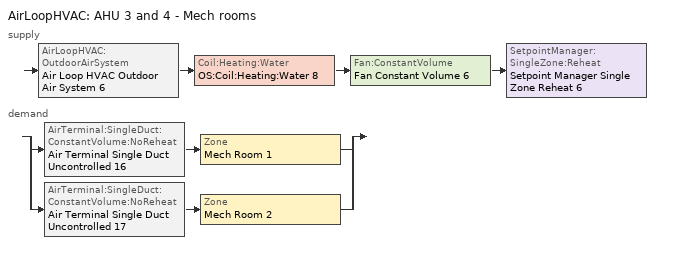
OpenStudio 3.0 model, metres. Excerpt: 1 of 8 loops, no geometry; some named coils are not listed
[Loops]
AirLoopHVAC 'AHU 3 and 4 - Mech rooms'
 supply: AirLoopHVAC:OutdoorAirSystem 'Air Loop HVAC Outdoor Air System 6' > Coil:Heating:Water 'OS:Coil:Heating:Water 8' > Fan:ConstantVolume 'Fan Constant Volume 6' > SetpointManager:SingleZone:Reheat 'Setpoint Manager Single Zone Reheat 6'
 demand: split
  | AirTerminal:SingleDuct:ConstantVolume:NoReheat 'Air Terminal Single Duct Uncontrolled 16' > Zone 'Mech Room 1'
  | AirTerminal:SingleDuct:ConstantVolume:NoReheat 'Air Terminal Single Duct Uncontrolled 17' > Zone 'Mech Room 2'
[Sizing:Zone] Zone Cooling Design Supply Air Temperature Input Method=SupplyAirTemperature; Zone Cooling Design Supply Air Temperature {C}=14; Zone Cooling Design Supply Air Temperature Difference {deltaC}=11.11; Zone Heating Design Supply Air Temperature Input Method=SupplyAirTemperature; Zone Heating Design Supply Air Temperature {C}=40; Zone Heating Design Supply Air Temperature Difference {deltaC}=11.11; Zone Cooling Design Supply Air Humidity Ratio {kg-H2O/kg-air}=0.0085; Zone Heating Design Supply Air Humidity Ratio {kg-H2O/kg-air}=0.008; Zone Heating Sizing Factor=1; Zone Cooling Sizing Factor=1; Heating Design Air Flow Method=DesignDay; Account for Dedicated Outdoor Air System=No; Dedicated Outdoor Air System Control Strategy=NeutralSupplyAir; Dedicated Outdoor Air Low Setpoint Temperature for Design {C}=Autosize; Dedicated Outdoor Air High Setpoint Temperature for Design {C}=Autosize
Name | Cooling Minimum Air Flow per Zone Floor Area {m3/s-m2} | Heating Maximum Air Flow per Zone Floor Area {m3/s-m2} | Heating Maximum Air Flow {m3/s} | Heating Maximum Air Flow Fraction | Design Zone Air Distribution Effectiveness in Cooling Mode
Mech Room 1 | 0 | 0.002032 | 0 | 1 | 1
Mech Room 2
[Zone equipment]
Mech Room 1: Unit Heater CV - Hot Water 3, Air Terminal Single Duct Uncontrolled 16
Mech Room 2: Unit Heater CV - Hot Water 4, Air Terminal Single Duct Uncontrolled 17
[AirLoopHVAC]
AHU 3 and 4 - Mech rooms: Availability Schedule=Always On Discrete; Design Supply Air Flow Rate {m3/s}=AutoSize
[Sizing:System]
AHU 3 and 4 - Mech rooms: Type of Load to Size On=Sensible; Design Outdoor Air Flow Rate {m3/s}=Autosize; Central Heating Maximum System Air Flow Ratio=1; Preheat Design Temperature {C}=7; Preheat Design Humidity Ratio {kg-H2O/kg-Air}=0.008; Precool Design Temperature {C}=12.8; Precool Design Humidity Ratio {kg-H2O/kg-Air}=0.008; Central Cooling Design Supply Air Temperature {C}=12.8; Central Heating Design Supply Air Temperature {C}=40; Sizing Option=NonCoincident; 100% Outdoor Air in Cooling=Yes; 100% Outdoor Air in Heating=Yes; Central Cooling Design Supply Air Humidity Ratio {kg-H2O/kg-Air}=0.0085; Central Heating Design Supply Air Humidity Ratio {kg-H2O/kg-Air}=0.008; Cooling Design Air Flow Method=DesignDay; Cooling Design Air Flow Rate {m3/s}=0; Heating Design Air Flow Method=DesignDay; Heating Design Air Flow Rate {m3/s}=0; System Outdoor Air Method=ZoneSum; Zone Maximum Outdoor Air Fraction=1; Cooling Supply Air Flow Rate Per Floor Area {m3/s-m2}=0.00996765; Cooling Fraction of Autosized Cooling Supply Air Flow Rate=1; Cooling Supply Air Flow Rate Per Unit Cooling Capacity {m3/s-W}=3.94755e-05; Heating Supply Air Flow Rate Per Floor Area {m3/s-m2}=0.00996765; Heating Fraction of Autosized Heating Supply Air Flow Rate=1; Heating Fraction of Autosized Cooling Supply Air Flow Rate=1; Heating Supply Air Flow Rate Per Unit Heating Capacity {m3/s-W}=3.15882e-05; Cooling Design Capacity Method=CoolingDesignCapacity; Cooling Design Capacity {W}=Autosize; Cooling Design Capacity Per Floor Area {W/m2}=234.7; Fraction of Autosized Cooling Design Capacity=1; Heating Design Capacity Method=HeatingDesignCapacity; Heating Design Capacity {W}=Autosize; Heating Design Capacity Per Floor Area {W/m2}=157; Fraction of Autosized Heating Design Capacity=1; Central Cooling Capacity Control Method=OnOff
[Fan:ConstantVolume]
Fan Constant Volume 6: Availability Schedule=Always On Discrete; Fan Total Efficiency=0.75; Pressure Rise {Pa}=500; Maximum Flow Rate {m3/s}=AutoSize; Motor Efficiency=0.75
[SetpointManager:SingleZone:Reheat]
Setpoint Manager Single Zone Reheat 6: Minimum Supply Air Temperature {C}=14; Maximum Supply Air Temperature {C}=44; Control Zone=Mech Room 1
[Controller:OutdoorAir]
Controller Outdoor Air 6: Minimum Outdoor Air Flow Rate {m3/s}=Autosize; Maximum Outdoor Air Flow Rate {m3/s}=Autosize; Economizer Control Type=FixedDryBulb; Economizer Control Action Type=ModulateFlow; Economizer Maximum Limit Dry-Bulb Temperature {C}=19; Economizer Maximum Limit Enthalpy {J/kg}=64000; Economizer Maximum Limit Dewpoint Temperature {C}=0; Economizer Minimum Limit Dry-Bulb Temperature {C}=-100; Lockout Type=NoLockout; Minimum Limit Type=FixedMinimum; Controller Mechanical Ventilation=Controller Mechanical Ventilation 6; High Humidity Control=No; Heat Recovery Bypass Control Type=BypassWhenOAFlowGreaterThanMinimum
[Controller:MechanicalVentilation]
Controller Mechanical Ventilation 6: Availability Schedule=Always On Discrete; Demand Controlled Ventilation=No; System Outdoor Air Method=ZoneSum
[AirLoopHVAC:OutdoorAirSystem]
Air Loop HVAC Outdoor Air System 6: Controller=Controller Outdoor Air 6
[AirTerminal:SingleDuct:ConstantVolume:NoReheat] Availability Schedule=Always On Discrete; Maximum Air Flow Rate {m3/s}=AutoSize
Air Terminal Single Duct Uncontrolled 16; Air Terminal Single Duct Uncontrolled 17
[Schedule:Constant]
Always On Discrete: Value=1
